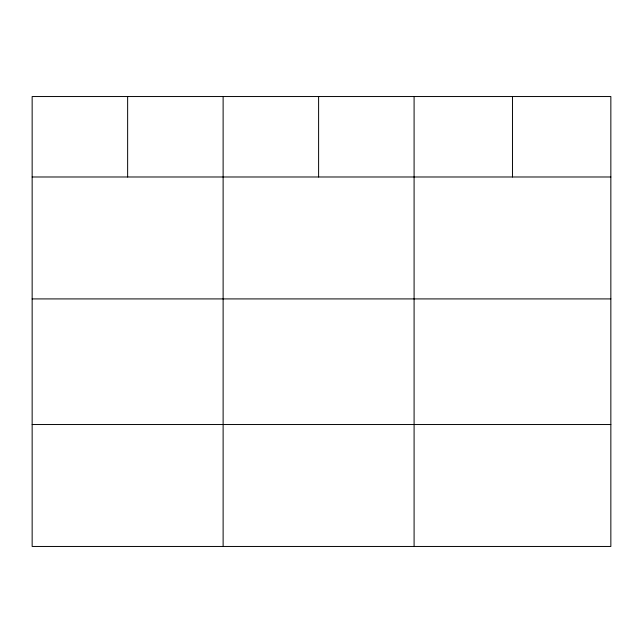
<?xml version="1.0" encoding="UTF-8"?>
<svg xmlns="http://www.w3.org/2000/svg" width="643" height="643" viewBox="0 0 643 643"><rect width="100%" height="100%" fill="white"/><g stroke="black" fill="none" stroke-linecap="round" stroke-linejoin="round"><path stroke-width="0.96" d="M610.85 298.915L610.85 96.538L32.15 96.538L32.15 546.462L610.85 546.462L610.85 298.915L32.15 298.915M32.15 176.986L610.85 176.986M32.15 424.533L610.85 424.533M512.471 96.538L512.471 176.986M414.092 96.538L414.092 546.462M318.606 96.538L318.606 176.986M223.121 96.538L223.121 546.462M127.636 96.538L127.636 176.986"/></g></svg>
